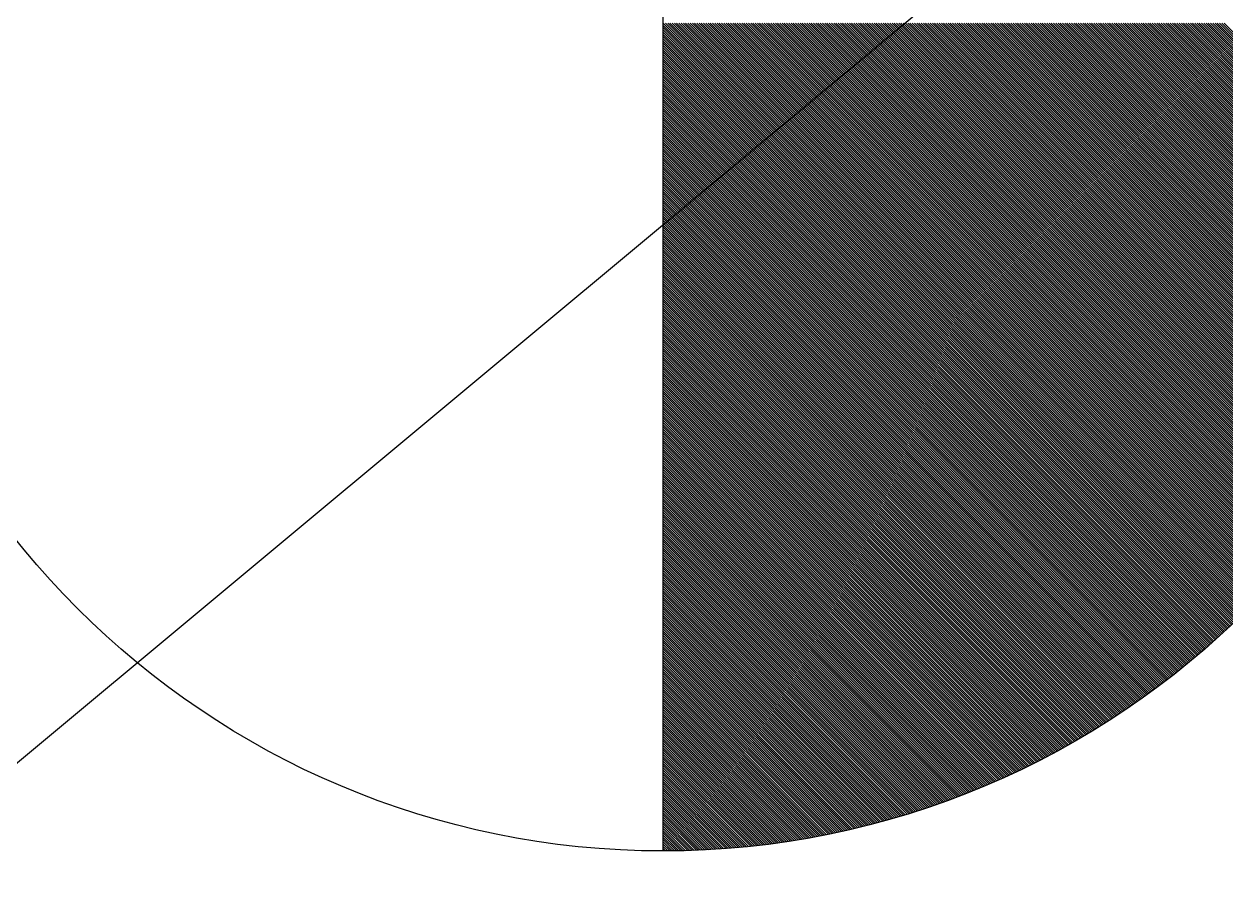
# Model space of a CAD drawing. Extents: x -22909.9 to -22897.8, y -4.7 to 4.1.
# Drawn here: x -22903.8911 to -22903.8248, y 0.5969 to 0.6443 of the extents above; entities that cross this region are included whole.
import ezdxf

# ---------------------------------------------------------------- set-up
doc = ezdxf.new("R2010")
doc.units = 0
doc.header["$LTSCALE"] = 0.5
doc.header["$MEASUREMENT"] = 0
doc.linetypes.add('DASHDOT', pattern=[1, 0.5, -0.25, 0, -0.25])
doc.layers.add('COW', color=2, linetype='CONTINUOUS')
doc.layers.add('DIB-018', color=6, linetype='CONTINUOUS')

msp = doc.modelspace()

# ---------------------------------------------------------------- linework, layer by layer
at = {"layer": 'COW', "color": 2}
for p, q in [((-22903.855894, 0.690009), (-22903.855894, 0.598665)), ((-22903.823654, 0.611987), (-22903.855894, 0.644227)), ((-22903.823716, 0.611925), (-22903.855894, 0.644103)), ((-22903.823778, 0.611864), (-22903.855894, 0.643979)), ((-22903.823841, 0.611802), (-22903.855894, 0.643855)), ((-22903.823592, 0.612049), (-22903.855881, 0.644337)), ((-22903.82353, 0.612111), (-22903.855757, 0.644337)), ((-22903.823469, 0.612173), (-22903.855633, 0.644337)), ((-22903.823407, 0.612235), (-22903.85551, 0.644337)), ((-22903.823346, 0.612297), (-22903.855386, 0.644337)), ((-22903.823284, 0.61236), (-22903.855262, 0.644337)), ((-22903.823223, 0.612422), (-22903.855138, 0.644337)), ((-22903.823162, 0.612485), (-22903.855015, 0.644337)), ((-22903.823101, 0.612548), (-22903.854891, 0.644337)), ((-22903.82304, 0.61261), (-22903.854767, 0.644337)), ((-22903.82298, 0.612673), (-22903.854643, 0.644337)), ((-22903.822919, 0.612737), (-22903.85452, 0.644337)), ((-22903.822858, 0.6128), (-22903.854396, 0.644337)), ((-22903.822798, 0.612863), (-22903.854272, 0.644337)), ((-22903.822738, 0.612927), (-22903.854148, 0.644337)), ((-22903.822678, 0.61299), (-22903.854025, 0.644337)), ((-22903.822618, 0.613054), (-22903.853901, 0.644337)), ((-22903.822558, 0.613118), (-22903.853777, 0.644337)), ((-22903.822498, 0.613182), (-22903.853653, 0.644337)), ((-22903.822438, 0.613246), (-22903.85353, 0.644337)), ((-22903.822379, 0.61331), (-22903.853406, 0.644337)), ((-22903.822319, 0.613374), (-22903.853282, 0.644337)), ((-22903.82226, 0.613439), (-22903.853158, 0.644337)), ((-22903.822201, 0.613503), (-22903.853035, 0.644337)), ((-22903.822142, 0.613568), (-22903.852911, 0.644337)), ((-22903.822083, 0.613633), (-22903.852787, 0.644337)), ((-22903.822024, 0.613698), (-22903.852663, 0.644337)), ((-22903.821965, 0.613763), (-22903.85254, 0.644337)), ((-22903.821907, 0.613828), (-22903.852416, 0.644337)), ((-22903.821848, 0.613893), (-22903.852292, 0.644337)), ((-22903.82179, 0.613959), (-22903.852168, 0.644337)), ((-22903.821732, 0.614024), (-22903.852045, 0.644337)), ((-22903.821674, 0.61409), (-22903.851921, 0.644337)), ((-22903.821616, 0.614156), (-22903.851797, 0.644337)), ((-22903.821558, 0.614221), (-22903.851673, 0.644337)), ((-22903.8215, 0.614287), (-22903.85155, 0.644337)), ((-22903.821442, 0.614353), (-22903.851426, 0.644337)), ((-22903.821385, 0.61442), (-22903.851302, 0.644337)), ((-22903.821327, 0.614486), (-22903.851178, 0.644337)), ((-22903.82127, 0.614552), (-22903.851055, 0.644337)), ((-22903.821213, 0.614619), (-22903.850931, 0.644337)), ((-22903.821156, 0.614686), (-22903.850807, 0.644337)), ((-22903.821099, 0.614753), (-22903.850684, 0.644337)), ((-22903.821042, 0.61482), (-22903.85056, 0.644337)), ((-22903.820985, 0.614887), (-22903.850436, 0.644337)), ((-22903.820929, 0.614954), (-22903.850312, 0.644337)), ((-22903.820872, 0.615021), (-22903.850189, 0.644337)), ((-22903.820816, 0.615088), (-22903.850065, 0.644337)), ((-22903.82076, 0.615156), (-22903.849941, 0.644337)), ((-22903.820704, 0.615224), (-22903.849817, 0.644337)), ((-22903.820648, 0.615291), (-22903.849694, 0.644337)), ((-22903.820592, 0.615359), (-22903.84957, 0.644337)), ((-22903.820536, 0.615427), (-22903.849446, 0.644337)), ((-22903.820481, 0.615496), (-22903.849322, 0.644337)), ((-22903.820425, 0.615564), (-22903.849199, 0.644337)), ((-22903.82037, 0.615632), (-22903.849075, 0.644337)), ((-22903.820315, 0.615701), (-22903.848951, 0.644337)), ((-22903.820259, 0.615769), (-22903.848827, 0.644337)), ((-22903.820204, 0.615838), (-22903.848704, 0.644337)), ((-22903.82015, 0.615907), (-22903.84858, 0.644337)), ((-22903.820095, 0.615976), (-22903.848456, 0.644337)), ((-22903.82004, 0.616045), (-22903.848332, 0.644337)), ((-22903.819986, 0.616114), (-22903.848209, 0.644337)), ((-22903.819931, 0.616184), (-22903.848085, 0.644337)), ((-22903.819877, 0.616253), (-22903.847961, 0.644337)), ((-22903.819823, 0.616323), (-22903.847837, 0.644337)), ((-22903.819769, 0.616392), (-22903.847714, 0.644337)), ((-22903.819715, 0.616462), (-22903.84759, 0.644337)), ((-22903.819661, 0.616532), (-22903.847466, 0.644337)), ((-22903.819607, 0.616602), (-22903.847342, 0.644337)), ((-22903.819554, 0.616672), (-22903.847219, 0.644337)), ((-22903.8195, 0.616743), (-22903.847095, 0.644337)), ((-22903.819447, 0.616813), (-22903.846971, 0.644337)), ((-22903.819394, 0.616884), (-22903.846847, 0.644337)), ((-22903.819341, 0.616954), (-22903.846724, 0.644337)), ((-22903.819288, 0.617025), (-22903.8466, 0.644337)), ((-22903.819235, 0.617096), (-22903.846476, 0.644337)), ((-22903.819182, 0.617167), (-22903.846352, 0.644337)), ((-22903.81913, 0.617238), (-22903.846229, 0.644337)), ((-22903.819077, 0.61731), (-22903.846105, 0.644337)), ((-22903.819025, 0.617381), (-22903.845981, 0.644337)), ((-22903.818973, 0.617453), (-22903.845858, 0.644337)), ((-22903.818921, 0.617524), (-22903.845734, 0.644337)), ((-22903.818869, 0.617596), (-22903.84561, 0.644337)), ((-22903.818817, 0.617668), (-22903.845486, 0.644337)), ((-22903.818765, 0.61774), (-22903.845363, 0.644337)), ((-22903.818714, 0.617812), (-22903.845239, 0.644337)), ((-22903.818662, 0.617884), (-22903.845115, 0.644337)), ((-22903.818611, 0.617957), (-22903.844991, 0.644337)), ((-22903.81856, 0.618029), (-22903.844868, 0.644337)), ((-22903.818509, 0.618102), (-22903.844744, 0.644337)), ((-22903.818458, 0.618175), (-22903.84462, 0.644337)), ((-22903.818407, 0.618248), (-22903.844496, 0.644337)), ((-22903.818356, 0.618321), (-22903.844373, 0.644337)), ((-22903.818306, 0.618394), (-22903.844249, 0.644337)), ((-22903.818255, 0.618467), (-22903.844125, 0.644337)), ((-22903.818205, 0.618541), (-22903.844001, 0.644337)), ((-22903.818155, 0.618614), (-22903.843878, 0.644337)), ((-22903.818104, 0.618688), (-22903.843754, 0.644337)), ((-22903.818054, 0.618762), (-22903.84363, 0.644337)), ((-22903.818005, 0.618835), (-22903.843506, 0.644337)), ((-22903.817955, 0.618909), (-22903.843383, 0.644337)), ((-22903.817905, 0.618984), (-22903.843259, 0.644337)), ((-22903.817856, 0.619058), (-22903.843135, 0.644337)), ((-22903.817806, 0.619132), (-22903.843011, 0.644337)), ((-22903.817757, 0.619207), (-22903.842888, 0.644337)), ((-22903.817708, 0.619281), (-22903.842764, 0.644337)), ((-22903.817659, 0.619356), (-22903.84264, 0.644337)), ((-22903.81761, 0.619431), (-22903.842516, 0.644337)), ((-22903.817562, 0.619506), (-22903.842393, 0.644337)), ((-22903.817513, 0.619581), (-22903.842269, 0.644337)), ((-22903.817465, 0.619657), (-22903.842145, 0.644337)), ((-22903.817416, 0.619732), (-22903.842021, 0.644337)), ((-22903.817368, 0.619808), (-22903.841898, 0.644337)), ((-22903.81732, 0.619883), (-22903.841774, 0.644337)), ((-22903.817272, 0.619959), (-22903.84165, 0.644337)), ((-22903.817224, 0.620035), (-22903.841526, 0.644337)), ((-22903.817177, 0.620111), (-22903.841403, 0.644337)), ((-22903.817129, 0.620187), (-22903.841279, 0.644337)), ((-22903.817082, 0.620264), (-22903.841155, 0.644337)), ((-22903.817034, 0.62034), (-22903.841032, 0.644337)), ((-22903.816987, 0.620417), (-22903.840908, 0.644337)), ((-22903.81694, 0.620493), (-22903.840784, 0.644337)), ((-22903.816893, 0.62057), (-22903.84066, 0.644337)), ((-22903.816846, 0.620647), (-22903.840537, 0.644337)), ((-22903.8168, 0.620724), (-22903.840413, 0.644337)), ((-22903.816753, 0.620801), (-22903.840289, 0.644337)), ((-22903.816707, 0.620879), (-22903.840165, 0.644337)), ((-22903.81666, 0.620956), (-22903.840042, 0.644337)), ((-22903.816614, 0.621034), (-22903.839918, 0.644337)), ((-22903.816568, 0.621111), (-22903.839794, 0.644337)), ((-22903.816522, 0.621189), (-22903.83967, 0.644337)), ((-22903.816477, 0.621267), (-22903.839547, 0.644337)), ((-22903.816431, 0.621345), (-22903.839423, 0.644337)), ((-22903.816386, 0.621424), (-22903.839299, 0.644337)), ((-22903.81634, 0.621502), (-22903.839175, 0.644337)), ((-22903.816295, 0.621581), (-22903.839052, 0.644337)), ((-22903.81625, 0.621659), (-22903.838928, 0.644337)), ((-22903.816205, 0.621738), (-22903.838804, 0.644337)), ((-22903.81616, 0.621817), (-22903.83868, 0.644337)), ((-22903.816115, 0.621896), (-22903.838557, 0.644337)), ((-22903.816071, 0.621975), (-22903.838433, 0.644337)), ((-22903.816026, 0.622054), (-22903.838309, 0.644337)), ((-22903.815982, 0.622134), (-22903.838185, 0.644337)), ((-22903.815938, 0.622213), (-22903.838062, 0.644337)), ((-22903.815894, 0.622293), (-22903.837938, 0.644337)), ((-22903.81585, 0.622373), (-22903.837814, 0.644337)), ((-22903.815806, 0.622453), (-22903.83769, 0.644337)), ((-22903.815763, 0.622533), (-22903.837567, 0.644337)), ((-22903.815719, 0.622613), (-22903.837443, 0.644337)), ((-22903.815676, 0.622694), (-22903.837319, 0.644337)), ((-22903.815633, 0.622774), (-22903.837195, 0.644337)), ((-22903.815589, 0.622855), (-22903.837072, 0.644337)), ((-22903.815546, 0.622936), (-22903.836948, 0.644337)), ((-22903.815504, 0.623017), (-22903.836824, 0.644337)), ((-22903.815461, 0.623098), (-22903.8367, 0.644337)), ((-22903.815418, 0.623179), (-22903.836577, 0.644337)), ((-22903.815376, 0.62326), (-22903.836453, 0.644337)), ((-22903.815334, 0.623342), (-22903.836329, 0.644337)), ((-22903.815292, 0.623423), (-22903.836205, 0.644337)), ((-22903.81525, 0.623505), (-22903.836082, 0.644337)), ((-22903.815208, 0.623587), (-22903.835958, 0.644337)), ((-22903.815166, 0.623669), (-22903.835834, 0.644337)), ((-22903.815124, 0.623751), (-22903.835711, 0.644337)), ((-22903.815083, 0.623833), (-22903.835587, 0.644337)), ((-22903.815042, 0.623916), (-22903.835463, 0.644337)), ((-22903.815, 0.623998), (-22903.835339, 0.644337)), ((-22903.814959, 0.624081), (-22903.835216, 0.644337)), ((-22903.814919, 0.624164), (-22903.835092, 0.644337)), ((-22903.814878, 0.624247), (-22903.834968, 0.644337)), ((-22903.814837, 0.62433), (-22903.834844, 0.644337)), ((-22903.814797, 0.624413), (-22903.834721, 0.644337)), ((-22903.814756, 0.624497), (-22903.834597, 0.644337)), ((-22903.814716, 0.62458), (-22903.834473, 0.644337)), ((-22903.814676, 0.624664), (-22903.834349, 0.644337)), ((-22903.814636, 0.624748), (-22903.834226, 0.644337)), ((-22903.814596, 0.624832), (-22903.834102, 0.644337)), ((-22903.814557, 0.624916), (-22903.833978, 0.644337)), ((-22903.814517, 0.625), (-22903.833854, 0.644337)), ((-22903.814478, 0.625085), (-22903.833731, 0.644337)), ((-22903.814439, 0.625169), (-22903.833607, 0.644337)), ((-22903.8144, 0.625254), (-22903.833483, 0.644337)), ((-22903.814361, 0.625339), (-22903.833359, 0.644337)), ((-22903.814322, 0.625424), (-22903.833236, 0.644337)), ((-22903.814283, 0.625509), (-22903.833112, 0.644337)), ((-22903.814245, 0.625594), (-22903.832988, 0.644337)), ((-22903.814207, 0.625679), (-22903.832864, 0.644337)), ((-22903.814168, 0.625765), (-22903.832741, 0.644337)), ((-22903.81413, 0.625851), (-22903.832617, 0.644337)), ((-22903.814093, 0.625937), (-22903.832493, 0.644337)), ((-22903.814055, 0.626023), (-22903.832369, 0.644337)), ((-22903.814017, 0.626109), (-22903.832246, 0.644337)), ((-22903.81398, 0.626195), (-22903.832122, 0.644337)), ((-22903.813942, 0.626281), (-22903.831998, 0.644337)), ((-22903.813905, 0.626368), (-22903.831874, 0.644337)), ((-22903.813868, 0.626455), (-22903.831751, 0.644337)), ((-22903.813831, 0.626542), (-22903.831627, 0.644337)), ((-22903.813795, 0.626629), (-22903.831503, 0.644337)), ((-22903.813758, 0.626716), (-22903.831379, 0.644337)), ((-22903.813722, 0.626803), (-22903.831256, 0.644337)), ((-22903.813685, 0.626891), (-22903.831132, 0.644337)), ((-22903.813649, 0.626978), (-22903.831008, 0.644337)), ((-22903.813613, 0.627066), (-22903.830885, 0.644337)), ((-22903.813578, 0.627154), (-22903.830761, 0.644337)), ((-22903.813542, 0.627242), (-22903.830637, 0.644337)), ((-22903.813506, 0.62733), (-22903.830513, 0.644337)), ((-22903.813471, 0.627419), (-22903.83039, 0.644337)), ((-22903.813436, 0.627507), (-22903.830266, 0.644337)), ((-22903.813401, 0.627596), (-22903.830142, 0.644337)), ((-22903.813366, 0.627685), (-22903.830018, 0.644337)), ((-22903.813331, 0.627774), (-22903.829895, 0.644337)), ((-22903.813297, 0.627863), (-22903.829771, 0.644337)), ((-22903.813262, 0.627952), (-22903.829647, 0.644337)), ((-22903.813228, 0.628042), (-22903.829523, 0.644337)), ((-22903.813194, 0.628131), (-22903.8294, 0.644337)), ((-22903.81316, 0.628221), (-22903.829276, 0.644337)), ((-22903.813126, 0.628311), (-22903.829152, 0.644337)), ((-22903.813092, 0.628401), (-22903.829028, 0.644337)), ((-22903.813059, 0.628491), (-22903.828905, 0.644337)), ((-22903.813025, 0.628582), (-22903.828781, 0.644337)), ((-22903.812992, 0.628672), (-22903.828657, 0.644337)), ((-22903.812959, 0.628763), (-22903.828533, 0.644337)), ((-22903.812926, 0.628854), (-22903.82841, 0.644337)), ((-22903.812894, 0.628945), (-22903.828286, 0.644337)), ((-22903.812861, 0.629036), (-22903.828162, 0.644337)), ((-22903.812829, 0.629128), (-22903.828038, 0.644337)), ((-22903.812797, 0.629219), (-22903.827915, 0.644337)), ((-22903.812764, 0.629311), (-22903.827791, 0.644337)), ((-22903.812733, 0.629403), (-22903.827667, 0.644337)), ((-22903.812701, 0.629495), (-22903.827543, 0.644337)), ((-22903.812669, 0.629587), (-22903.82742, 0.644337)), ((-22903.812638, 0.629679), (-22903.827296, 0.644337)), ((-22903.812607, 0.629772), (-22903.827172, 0.644337)), ((-22903.812576, 0.629864), (-22903.827048, 0.644337)), ((-22903.812545, 0.629957), (-22903.826925, 0.644337)), ((-22903.812514, 0.63005), (-22903.826801, 0.644337)), ((-22903.812483, 0.630143), (-22903.826677, 0.644337)), ((-22903.812453, 0.630237), (-22903.826553, 0.644337)), ((-22903.812423, 0.63033), (-22903.82643, 0.644337)), ((-22903.812393, 0.630424), (-22903.826306, 0.644337)), ((-22903.812363, 0.630518), (-22903.826182, 0.644337)), ((-22903.812333, 0.630612), (-22903.826059, 0.644337)), ((-22903.812303, 0.630706), (-22903.825935, 0.644337)), ((-22903.812274, 0.6308), (-22903.825811, 0.644337)), ((-22903.812245, 0.630895), (-22903.825687, 0.644337)), ((-22903.812216, 0.630989), (-22903.825564, 0.644337)), ((-22903.812187, 0.631084), (-22903.82544, 0.644337)), ((-22903.812158, 0.631179), (-22903.825316, 0.644337)), ((-22903.81213, 0.631275), (-22903.825192, 0.644337)), ((-22903.812101, 0.63137), (-22903.825069, 0.644337)), ((-22903.812073, 0.631466), (-22903.824945, 0.644337)), ((-22903.823903, 0.611741), (-22903.855894, 0.643732)), ((-22903.823966, 0.61168), (-22903.855894, 0.643608)), ((-22903.824028, 0.611618), (-22903.855894, 0.643484)), ((-22903.824091, 0.611557), (-22903.855894, 0.64336)), ((-22903.824154, 0.611497), (-22903.855894, 0.643237)), ((-22903.824217, 0.611436), (-22903.855894, 0.643113)), ((-22903.82428, 0.611375), (-22903.855894, 0.642989)), ((-22903.824343, 0.611315), (-22903.855894, 0.642865)), ((-22903.824406, 0.611254), (-22903.855894, 0.642742)), ((-22903.82447, 0.611194), (-22903.855894, 0.642618)), ((-22903.824534, 0.611134), (-22903.855894, 0.642494)), ((-22903.824597, 0.611074), (-22903.855894, 0.64237)), ((-22903.824661, 0.611014), (-22903.855894, 0.642247)), ((-22903.824725, 0.610954), (-22903.855894, 0.642123)), ((-22903.824789, 0.610894), (-22903.855894, 0.641999)), ((-22903.824853, 0.610835), (-22903.855894, 0.641875)), ((-22903.824917, 0.610775), (-22903.855894, 0.641752)), ((-22903.824982, 0.610716), (-22903.855894, 0.641628)), ((-22903.825046, 0.610657), (-22903.855894, 0.641504)), ((-22903.825111, 0.610598), (-22903.855894, 0.641381)), ((-22903.825176, 0.610539), (-22903.855894, 0.641257)), ((-22903.825241, 0.61048), (-22903.855894, 0.641133)), ((-22903.825306, 0.610421), (-22903.855894, 0.641009)), ((-22903.825371, 0.610362), (-22903.855894, 0.640886)), ((-22903.825436, 0.610304), (-22903.855894, 0.640762)), ((-22903.825501, 0.610246), (-22903.855894, 0.640638)), ((-22903.825567, 0.610187), (-22903.855894, 0.640514)), ((-22903.825633, 0.610129), (-22903.855894, 0.640391)), ((-22903.825698, 0.610071), (-22903.855894, 0.640267)), ((-22903.825764, 0.610013), (-22903.855894, 0.640143)), ((-22903.82583, 0.609955), (-22903.855894, 0.640019)), ((-22903.825896, 0.609898), (-22903.855894, 0.639896)), ((-22903.825962, 0.60984), (-22903.855894, 0.639772)), ((-22903.826029, 0.609783), (-22903.855894, 0.639648)), ((-22903.826095, 0.609726), (-22903.855894, 0.639524)), ((-22903.826162, 0.609668), (-22903.855894, 0.639401)), ((-22903.826228, 0.609611), (-22903.855894, 0.639277)), ((-22903.826295, 0.609554), (-22903.855894, 0.639153)), ((-22903.826362, 0.609497), (-22903.855894, 0.639029)), ((-22903.826429, 0.609441), (-22903.855894, 0.638906)), ((-22903.826496, 0.609384), (-22903.855894, 0.638782)), ((-22903.826563, 0.609328), (-22903.855894, 0.638658)), ((-22903.826631, 0.609271), (-22903.855894, 0.638534)), ((-22903.826698, 0.609215), (-22903.855894, 0.638411)), ((-22903.826766, 0.609159), (-22903.855894, 0.638287)), ((-22903.826834, 0.609103), (-22903.855894, 0.638163)), ((-22903.826902, 0.609047), (-22903.855894, 0.638039)), ((-22903.82697, 0.608991), (-22903.855894, 0.637916)), ((-22903.827038, 0.608936), (-22903.855894, 0.637792)), ((-22903.827106, 0.60888), (-22903.855894, 0.637668)), ((-22903.827174, 0.608825), (-22903.855894, 0.637544)), ((-22903.827243, 0.60877), (-22903.855894, 0.637421)), ((-22903.827311, 0.608714), (-22903.855894, 0.637297)), ((-22903.82738, 0.608659), (-22903.855894, 0.637173)), ((-22903.827449, 0.608605), (-22903.855894, 0.637049)), ((-22903.827518, 0.60855), (-22903.855894, 0.636926)), ((-22903.827587, 0.608495), (-22903.855894, 0.636802)), ((-22903.827656, 0.608441), (-22903.855894, 0.636678)), ((-22903.827725, 0.608386), (-22903.855894, 0.636555)), ((-22903.827795, 0.608332), (-22903.855894, 0.636431)), ((-22903.827865, 0.608278), (-22903.855894, 0.636307)), ((-22903.827934, 0.608224), (-22903.855894, 0.636183)), ((-22903.828004, 0.60817), (-22903.855894, 0.63606)), ((-22903.828074, 0.608116), (-22903.855894, 0.635936)), ((-22903.828144, 0.608062), (-22903.855894, 0.635812)), ((-22903.828214, 0.608009), (-22903.855894, 0.635688)), ((-22903.828284, 0.607955), (-22903.855894, 0.635565)), ((-22903.828355, 0.607902), (-22903.855894, 0.635441)), ((-22903.828425, 0.607849), (-22903.855894, 0.635317)), ((-22903.828496, 0.607795), (-22903.855894, 0.635193)), ((-22903.828567, 0.607742), (-22903.855894, 0.63507)), ((-22903.828638, 0.60769), (-22903.855894, 0.634946)), ((-22903.828709, 0.607637), (-22903.855894, 0.634822)), ((-22903.82878, 0.607584), (-22903.855894, 0.634698)), ((-22903.828851, 0.607532), (-22903.855894, 0.634575)), ((-22903.828923, 0.60748), (-22903.855894, 0.634451)), ((-22903.828994, 0.607427), (-22903.855894, 0.634327)), ((-22903.829066, 0.607375), (-22903.855894, 0.634203)), ((-22903.829137, 0.607323), (-22903.855894, 0.63408)), ((-22903.829209, 0.607271), (-22903.855894, 0.633956)), ((-22903.829281, 0.60722), (-22903.855894, 0.633832)), ((-22903.829354, 0.607168), (-22903.855894, 0.633708)), ((-22903.829426, 0.607117), (-22903.855894, 0.633585)), ((-22903.829498, 0.607065), (-22903.855894, 0.633461)), ((-22903.829571, 0.607014), (-22903.855894, 0.633337)), ((-22903.829643, 0.606963), (-22903.855894, 0.633213)), ((-22903.829716, 0.606912), (-22903.855894, 0.63309)), ((-22903.829789, 0.606861), (-22903.855894, 0.632966)), ((-22903.829862, 0.60681), (-22903.855894, 0.632842)), ((-22903.829935, 0.60676), (-22903.855894, 0.632718)), ((-22903.830008, 0.606709), (-22903.855894, 0.632595)), ((-22903.830082, 0.606659), (-22903.855894, 0.632471)), ((-22903.830155, 0.606608), (-22903.855894, 0.632347)), ((-22903.830229, 0.606558), (-22903.855894, 0.632223)), ((-22903.830303, 0.606508), (-22903.855894, 0.6321)), ((-22903.830376, 0.606458), (-22903.855894, 0.631976)), ((-22903.83045, 0.606409), (-22903.855894, 0.631852)), ((-22903.830525, 0.606359), (-22903.855894, 0.631729)), ((-22903.830599, 0.60631), (-22903.855894, 0.631605)), ((-22903.830673, 0.60626), (-22903.855894, 0.631481)), ((-22903.830748, 0.606211), (-22903.855894, 0.631357)), ((-22903.830822, 0.606162), (-22903.855894, 0.631234)), ((-22903.830897, 0.606113), (-22903.855894, 0.63111)), ((-22903.830972, 0.606064), (-22903.855894, 0.630986)), ((-22903.831047, 0.606015), (-22903.855894, 0.630862)), ((-22903.831122, 0.605967), (-22903.855894, 0.630739)), ((-22903.831197, 0.605918), (-22903.855894, 0.630615)), ((-22903.831273, 0.60587), (-22903.855894, 0.630491)), ((-22903.831348, 0.605822), (-22903.855894, 0.630367)), ((-22903.831424, 0.605774), (-22903.855894, 0.630244)), ((-22903.8315, 0.605726), (-22903.855894, 0.63012)), ((-22903.831576, 0.605678), (-22903.855894, 0.629996)), ((-22903.831652, 0.60563), (-22903.855894, 0.629872)), ((-22903.831728, 0.605582), (-22903.855894, 0.629749)), ((-22903.831804, 0.605535), (-22903.855894, 0.629625)), ((-22903.83188, 0.605488), (-22903.855894, 0.629501)), ((-22903.831957, 0.60544), (-22903.855894, 0.629377)), ((-22903.832034, 0.605393), (-22903.855894, 0.629254)), ((-22903.83211, 0.605346), (-22903.855894, 0.62913)), ((-22903.832187, 0.6053), (-22903.855894, 0.629006)), ((-22903.832264, 0.605253), (-22903.855894, 0.628882)), ((-22903.832342, 0.605206), (-22903.855894, 0.628759)), ((-22903.832419, 0.60516), (-22903.855894, 0.628635)), ((-22903.832496, 0.605114), (-22903.855894, 0.628511)), ((-22903.832574, 0.605067), (-22903.855894, 0.628387)), ((-22903.832652, 0.605021), (-22903.855894, 0.628264)), ((-22903.832729, 0.604975), (-22903.855894, 0.62814)), ((-22903.832807, 0.60493), (-22903.855894, 0.628016)), ((-22903.832885, 0.604884), (-22903.855894, 0.627892)), ((-22903.832964, 0.604838), (-22903.855894, 0.627769)), ((-22903.833042, 0.604793), (-22903.855894, 0.627645)), ((-22903.833121, 0.604748), (-22903.855894, 0.627521)), ((-22903.833199, 0.604703), (-22903.855894, 0.627397)), ((-22903.833278, 0.604658), (-22903.855894, 0.627274)), ((-22903.833357, 0.604613), (-22903.855894, 0.62715)), ((-22903.833436, 0.604568), (-22903.855894, 0.627026)), ((-22903.833515, 0.604524), (-22903.855894, 0.626903)), ((-22903.833594, 0.604479), (-22903.855894, 0.626779)), ((-22903.833674, 0.604435), (-22903.855894, 0.626655)), ((-22903.833753, 0.604391), (-22903.855894, 0.626531)), ((-22903.833833, 0.604347), (-22903.855894, 0.626408)), ((-22903.833913, 0.604303), (-22903.855894, 0.626284)), ((-22903.833993, 0.604259), (-22903.855894, 0.62616)), ((-22903.834073, 0.604215), (-22903.855894, 0.626036)), ((-22903.834153, 0.604172), (-22903.855894, 0.625913)), ((-22903.834233, 0.604128), (-22903.855894, 0.625789)), ((-22903.834314, 0.604085), (-22903.855894, 0.625665)), ((-22903.834394, 0.604042), (-22903.855894, 0.625541)), ((-22903.834475, 0.603999), (-22903.855894, 0.625418)), ((-22903.834556, 0.603956), (-22903.855894, 0.625294)), ((-22903.834637, 0.603913), (-22903.855894, 0.62517)), ((-22903.834718, 0.603871), (-22903.855894, 0.625046)), ((-22903.8348, 0.603828), (-22903.855894, 0.624923)), ((-22903.834881, 0.603786), (-22903.855894, 0.624799)), ((-22903.834963, 0.603744), (-22903.855894, 0.624675)), ((-22903.835044, 0.603702), (-22903.855894, 0.624551)), ((-22903.835126, 0.60366), (-22903.855894, 0.624428)), ((-22903.835208, 0.603618), (-22903.855894, 0.624304)), ((-22903.83529, 0.603577), (-22903.855894, 0.62418)), ((-22903.835373, 0.603535), (-22903.855894, 0.624056)), ((-22903.835455, 0.603494), (-22903.855894, 0.623933)), ((-22903.835538, 0.603453), (-22903.855894, 0.623809)), ((-22903.83562, 0.603411), (-22903.855894, 0.623685)), ((-22903.835703, 0.603371), (-22903.855894, 0.623561)), ((-22903.835786, 0.60333), (-22903.855894, 0.623438)), ((-22903.835869, 0.603289), (-22903.855894, 0.623314)), ((-22903.835952, 0.603249), (-22903.855894, 0.62319)), ((-22903.836036, 0.603208), (-22903.855894, 0.623066)), ((-22903.836119, 0.603168), (-22903.855894, 0.622943)), ((-22903.836203, 0.603128), (-22903.855894, 0.622819)), ((-22903.836287, 0.603088), (-22903.855894, 0.622695)), ((-22903.836371, 0.603048), (-22903.855894, 0.622571)), ((-22903.836455, 0.603009), (-22903.855894, 0.622448)), ((-22903.836539, 0.602969), (-22903.855894, 0.622324)), ((-22903.836623, 0.60293), (-22903.855894, 0.6222)), ((-22903.836708, 0.60289), (-22903.855894, 0.622077)), ((-22903.836792, 0.602851), (-22903.855894, 0.621953)), ((-22903.836877, 0.602812), (-22903.855894, 0.621829)), ((-22903.836962, 0.602774), (-22903.855894, 0.621705)), ((-22903.837047, 0.602735), (-22903.855894, 0.621582)), ((-22903.837133, 0.602696), (-22903.855894, 0.621458)), ((-22903.837218, 0.602658), (-22903.855894, 0.621334)), ((-22903.837303, 0.60262), (-22903.855894, 0.62121)), ((-22903.837389, 0.602582), (-22903.855894, 0.621087)), ((-22903.837475, 0.602544), (-22903.855894, 0.620963)), ((-22903.837561, 0.602506), (-22903.855894, 0.620839)), ((-22903.837647, 0.602468), (-22903.855894, 0.620715)), ((-22903.837733, 0.602431), (-22903.855894, 0.620592)), ((-22903.83782, 0.602394), (-22903.855894, 0.620468)), ((-22903.837906, 0.602356), (-22903.855894, 0.620344)), ((-22903.837993, 0.602319), (-22903.855894, 0.62022)), ((-22903.83808, 0.602282), (-22903.855894, 0.620097)), ((-22903.838167, 0.602246), (-22903.855894, 0.619973)), ((-22903.838254, 0.602209), (-22903.855894, 0.619849)), ((-22903.838341, 0.602173), (-22903.855894, 0.619725)), ((-22903.838429, 0.602136), (-22903.855894, 0.619602)), ((-22903.838516, 0.6021), (-22903.855894, 0.619478)), ((-22903.838604, 0.602064), (-22903.855894, 0.619354)), ((-22903.838692, 0.602028), (-22903.855894, 0.61923)), ((-22903.83878, 0.601993), (-22903.855894, 0.619107)), ((-22903.838868, 0.601957), (-22903.855894, 0.618983)), ((-22903.838957, 0.601922), (-22903.855894, 0.618859)), ((-22903.839045, 0.601887), (-22903.855894, 0.618735)), ((-22903.839134, 0.601851), (-22903.855894, 0.618612)), ((-22903.839223, 0.601817), (-22903.855894, 0.618488)), ((-22903.839311, 0.601782), (-22903.855894, 0.618364)), ((-22903.839401, 0.601747), (-22903.855894, 0.61824)), ((-22903.83949, 0.601713), (-22903.855894, 0.618117)), ((-22903.839579, 0.601678), (-22903.855894, 0.617993)), ((-22903.839669, 0.601644), (-22903.855894, 0.617869)), ((-22903.839759, 0.60161), (-22903.855894, 0.617745)), ((-22903.839849, 0.601576), (-22903.855894, 0.617622)), ((-22903.839939, 0.601543), (-22903.855894, 0.617498)), ((-22903.840029, 0.601509), (-22903.855894, 0.617374)), ((-22903.840119, 0.601476), (-22903.855894, 0.617251)), ((-22903.84021, 0.601443), (-22903.855894, 0.617127)), ((-22903.8403, 0.60141), (-22903.855894, 0.617003)), ((-22903.840391, 0.601377), (-22903.855894, 0.616879)), ((-22903.840482, 0.601344), (-22903.855894, 0.616756)), ((-22903.840573, 0.601311), (-22903.855894, 0.616632)), ((-22903.840665, 0.601279), (-22903.855894, 0.616508)), ((-22903.840756, 0.601247), (-22903.855894, 0.616384)), ((-22903.840848, 0.601215), (-22903.855894, 0.616261)), ((-22903.84094, 0.601183), (-22903.855894, 0.616137)), ((-22903.841032, 0.601151), (-22903.855894, 0.616013)), ((-22903.841124, 0.601119), (-22903.855894, 0.615889)), ((-22903.841216, 0.601088), (-22903.855894, 0.615766)), ((-22903.841309, 0.601057), (-22903.855894, 0.615642)), ((-22903.841401, 0.601025), (-22903.855894, 0.615518)), ((-22903.841494, 0.600995), (-22903.855894, 0.615394)), ((-22903.841587, 0.600964), (-22903.855894, 0.615271)), ((-22903.84168, 0.600933), (-22903.855894, 0.615147)), ((-22903.841774, 0.600903), (-22903.855894, 0.615023)), ((-22903.841867, 0.600872), (-22903.855894, 0.614899)), ((-22903.841961, 0.600842), (-22903.855894, 0.614776)), ((-22903.842054, 0.600812), (-22903.855894, 0.614652)), ((-22903.842148, 0.600783), (-22903.855894, 0.614528)), ((-22903.842243, 0.600753), (-22903.855894, 0.614404)), ((-22903.842337, 0.600724), (-22903.855894, 0.614281)), ((-22903.842431, 0.600694), (-22903.855894, 0.614157)), ((-22903.842526, 0.600665), (-22903.855894, 0.614033)), ((-22903.842621, 0.600636), (-22903.855894, 0.613909)), ((-22903.842716, 0.600608), (-22903.855894, 0.613786)), ((-22903.842811, 0.600579), (-22903.855894, 0.613662)), ((-22903.842906, 0.600551), (-22903.855894, 0.613538)), ((-22903.843002, 0.600522), (-22903.855894, 0.613414)), ((-22903.843098, 0.600494), (-22903.855894, 0.613291)), ((-22903.843193, 0.600466), (-22903.855894, 0.613167)), ((-22903.843289, 0.600439), (-22903.855894, 0.613043)), ((-22903.843386, 0.600411), (-22903.855894, 0.612919)), ((-22903.843482, 0.600384), (-22903.855894, 0.612796)), ((-22903.843579, 0.600357), (-22903.855894, 0.612672)), ((-22903.843675, 0.60033), (-22903.855894, 0.612548)), ((-22903.843772, 0.600303), (-22903.855894, 0.612424)), ((-22903.84387, 0.600276), (-22903.855894, 0.612301)), ((-22903.843967, 0.60025), (-22903.855894, 0.612177)), ((-22903.844064, 0.600224), (-22903.855894, 0.612053)), ((-22903.844162, 0.600198), (-22903.855894, 0.61193)), ((-22903.84426, 0.600172), (-22903.855894, 0.611806)), ((-22903.844358, 0.600146), (-22903.855894, 0.611682)), ((-22903.844456, 0.60012), (-22903.855894, 0.611558)), ((-22903.844555, 0.600095), (-22903.855894, 0.611435)), ((-22903.844653, 0.60007), (-22903.855894, 0.611311)), ((-22903.844752, 0.600045), (-22903.855894, 0.611187)), ((-22903.844851, 0.60002), (-22903.855894, 0.611063)), ((-22903.84495, 0.599996), (-22903.855894, 0.61094)), ((-22903.845049, 0.599971), (-22903.855894, 0.610816)), ((-22903.845149, 0.599947), (-22903.855894, 0.610692)), ((-22903.845249, 0.599923), (-22903.855894, 0.610568)), ((-22903.845349, 0.599899), (-22903.855894, 0.610445)), ((-22903.845449, 0.599876), (-22903.855894, 0.610321)), ((-22903.845549, 0.599852), (-22903.855894, 0.610197)), ((-22903.845649, 0.599829), (-22903.855894, 0.610073)), ((-22903.84575, 0.599806), (-22903.855894, 0.60995)), ((-22903.845851, 0.599783), (-22903.855894, 0.609826)), ((-22903.845952, 0.59976), (-22903.855894, 0.609702)), ((-22903.846053, 0.599738), (-22903.855894, 0.609578)), ((-22903.846155, 0.599716), (-22903.855894, 0.609455)), ((-22903.846256, 0.599693), (-22903.855894, 0.609331)), ((-22903.846358, 0.599672), (-22903.855894, 0.609207)), ((-22903.84646, 0.59965), (-22903.855894, 0.609083)), ((-22903.846563, 0.599628), (-22903.855894, 0.60896)), ((-22903.846665, 0.599607), (-22903.855894, 0.608836)), ((-22903.846768, 0.599586), (-22903.855894, 0.608712)), ((-22903.846871, 0.599565), (-22903.855894, 0.608588)), ((-22903.846974, 0.599545), (-22903.855894, 0.608465)), ((-22903.847077, 0.599524), (-22903.855894, 0.608341)), ((-22903.847181, 0.599504), (-22903.855894, 0.608217)), ((-22903.847284, 0.599484), (-22903.855894, 0.608093)), ((-22903.847388, 0.599464), (-22903.855894, 0.60797)), ((-22903.847492, 0.599444), (-22903.855894, 0.607846)), ((-22903.847597, 0.599425), (-22903.855894, 0.607722)), ((-22903.847701, 0.599406), (-22903.855894, 0.607598)), ((-22903.847806, 0.599387), (-22903.855894, 0.607475)), ((-22903.847911, 0.599368), (-22903.855894, 0.607351)), ((-22903.848016, 0.59935), (-22903.855894, 0.607227)), ((-22903.848122, 0.599331), (-22903.855894, 0.607104)), ((-22903.848227, 0.599313), (-22903.855894, 0.60698)), ((-22903.848333, 0.599295), (-22903.855894, 0.606856)), ((-22903.848439, 0.599278), (-22903.855894, 0.606732)), ((-22903.848545, 0.59926), (-22903.855894, 0.606609)), ((-22903.848652, 0.599243), (-22903.855894, 0.606485)), ((-22903.848759, 0.599226), (-22903.855894, 0.606361)), ((-22903.848866, 0.599209), (-22903.855894, 0.606237)), ((-22903.848973, 0.599193), (-22903.855894, 0.606114)), ((-22903.84908, 0.599176), (-22903.855894, 0.60599)), ((-22903.849188, 0.59916), (-22903.855894, 0.605866)), ((-22903.849296, 0.599144), (-22903.855894, 0.605742)), ((-22903.849404, 0.599129), (-22903.855894, 0.605619)), ((-22903.849512, 0.599113), (-22903.855894, 0.605495)), ((-22903.849621, 0.599098), (-22903.855894, 0.605371)), ((-22903.84973, 0.599083), (-22903.855894, 0.605247)), ((-22903.849839, 0.599068), (-22903.855894, 0.605124)), ((-22903.849948, 0.599054), (-22903.855894, 0.605)), ((-22903.850057, 0.59904), (-22903.855894, 0.604876)), ((-22903.850167, 0.599026), (-22903.855894, 0.604752)), ((-22903.850277, 0.599012), (-22903.855894, 0.604629)), ((-22903.850387, 0.598998), (-22903.855894, 0.604505)), ((-22903.850498, 0.598985), (-22903.855894, 0.604381)), ((-22903.850608, 0.598972), (-22903.855894, 0.604257)), ((-22903.850719, 0.598959), (-22903.855894, 0.604134)), ((-22903.850831, 0.598947), (-22903.855894, 0.60401)), ((-22903.850942, 0.598934), (-22903.855894, 0.603886)), ((-22903.851054, 0.598922), (-22903.855894, 0.603762)), ((-22903.851166, 0.59891), (-22903.855894, 0.603639)), ((-22903.851278, 0.598899), (-22903.855894, 0.603515)), ((-22903.85139, 0.598888), (-22903.855894, 0.603391)), ((-22903.851503, 0.598877), (-22903.855894, 0.603267)), ((-22903.851616, 0.598866), (-22903.855894, 0.603144)), ((-22903.851729, 0.598855), (-22903.855894, 0.60302)), ((-22903.851843, 0.598845), (-22903.855894, 0.602896)), ((-22903.851957, 0.598835), (-22903.855894, 0.602772)), ((-22903.852071, 0.598825), (-22903.855894, 0.602649)), ((-22903.852185, 0.598816), (-22903.855894, 0.602525)), ((-22903.852299, 0.598807), (-22903.855894, 0.602401)), ((-22903.852414, 0.598798), (-22903.855894, 0.602278)), ((-22903.852529, 0.598789), (-22903.855894, 0.602154)), ((-22903.852645, 0.598781), (-22903.855894, 0.60203)), ((-22903.85276, 0.598773), (-22903.855894, 0.601906)), ((-22903.852876, 0.598765), (-22903.855894, 0.601783)), ((-22903.852992, 0.598757), (-22903.855894, 0.601659)), ((-22903.853109, 0.59875), (-22903.855894, 0.601535)), ((-22903.853226, 0.598743), (-22903.855894, 0.601411)), ((-22903.853343, 0.598736), (-22903.855894, 0.601288)), ((-22903.85346, 0.59873), (-22903.855894, 0.601164)), ((-22903.853578, 0.598724), (-22903.855894, 0.60104)), ((-22903.853696, 0.598718), (-22903.855894, 0.600916)), ((-22903.853814, 0.598712), (-22903.855894, 0.600793)), ((-22903.853932, 0.598707), (-22903.855894, 0.600669)), ((-22903.854051, 0.598702), (-22903.855894, 0.600545)), ((-22903.85417, 0.598698), (-22903.855894, 0.600421)), ((-22903.85429, 0.598693), (-22903.855894, 0.600298)), ((-22903.854409, 0.598689), (-22903.855894, 0.600174)), ((-22903.854529, 0.598685), (-22903.855894, 0.60005)), ((-22903.85465, 0.598682), (-22903.855894, 0.599926)), ((-22903.85477, 0.598679), (-22903.855894, 0.599803)), ((-22903.854891, 0.598676), (-22903.855894, 0.599679)), ((-22903.855012, 0.598674), (-22903.855894, 0.599555)), ((-22903.855134, 0.598671), (-22903.855894, 0.599431)), ((-22903.855256, 0.59867), (-22903.855894, 0.599308)), ((-22903.855378, 0.598668), (-22903.855894, 0.599184)), ((-22903.855501, 0.598667), (-22903.855894, 0.59906)), ((-22903.855623, 0.598666), (-22903.855894, 0.598936)), ((-22903.855747, 0.598665), (-22903.855894, 0.598813)), ((-22903.85587, 0.598665), (-22903.855894, 0.598689))]:
    msp.add_line(p, q, dxfattribs=at)
msp.add_circle((-22903.855894, 0.644337), 0.045672, dxfattribs=at)
at = {"layer": 'DIB-018', "linetype": 'DASHDOT'}
msp.add_line((-22903.278307, 1.114522), (-22904.358307, 0.214522), dxfattribs=at)

doc.saveas('drawing.dxf')
